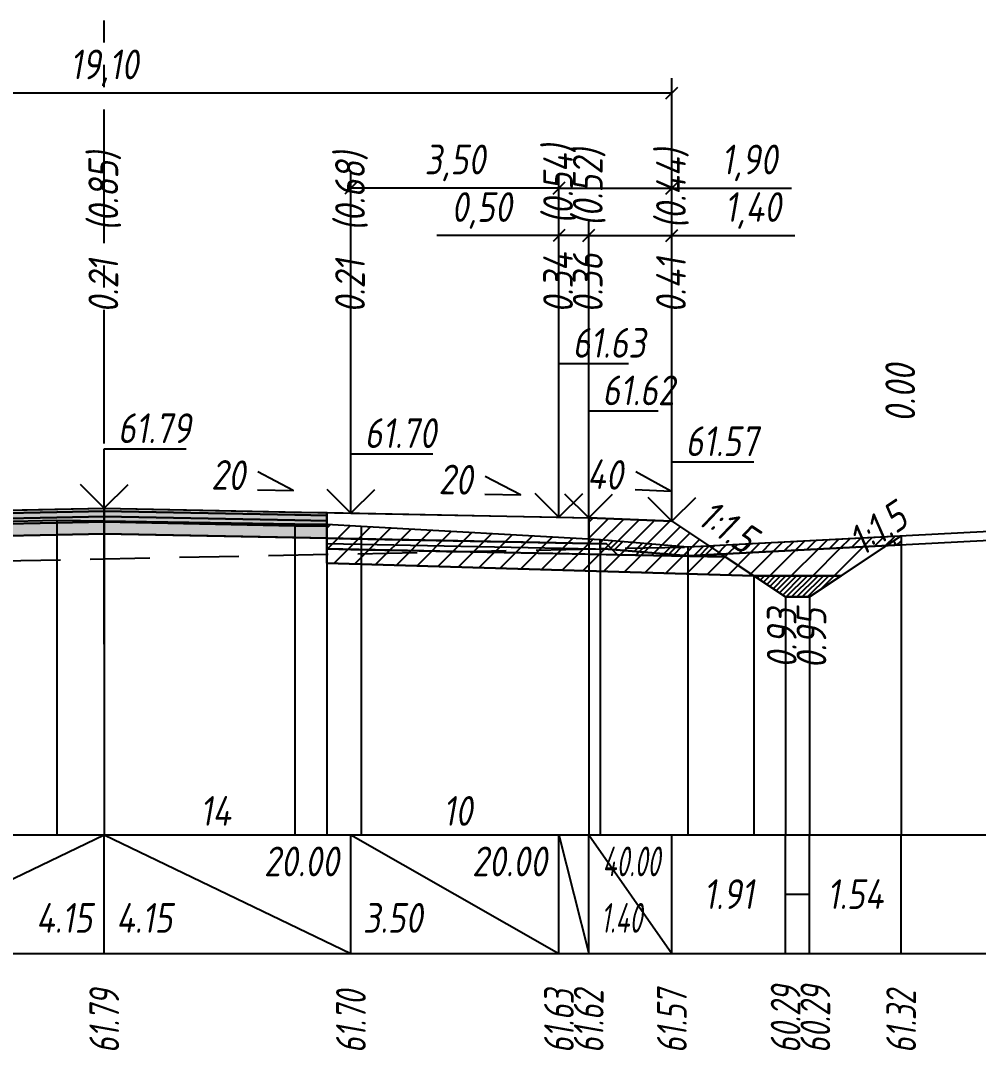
# Model space of a CAD drawing. Extents: x -717 to 1451, y -133302 to 233.
# Drawn here: x 152.1 to 232.7, y -50326.2 to -50239.5 of the extents above; entities that cross this region are included whole.
import ezdxf
from ezdxf.enums import TextEntityAlignment as Align

# ---------------------------------------------------------------- set-up
doc = ezdxf.new("R2010")
doc.units = 0
doc.linetypes.add('осевая2', pattern=[1.125, 0.75, -0.125, 0.125, -0.125])
doc.linetypes.add('штриховая', pattern=[0.75, 0.5, -0.25])
for name, color, linetype in [('Интерполированный поперечник', 2, 'Continuous'), ('Код_514', 1, 'Continuous'), ('Контур_0', 7, 'Continuous'), ('Контур_2521', 7, 'Continuous'), ('Контур_2564', 7, 'Continuous'), ('Контур_2660', 7, 'Continuous'), ('Контур_2665', 7, 'Continuous'), ('Контур_400', 7, 'Continuous'), ('Контур_508', 7, 'Continuous'), ('Контур_512', 7, 'Continuous'), ('Контур_513', 7, 'Continuous'), ('Контур_818', 7, 'Continuous'), ('Красный поперечник', 1, 'Continuous'), ('Объём_2501', 7, 'Continuous'), ('Объём_2564', 7, 'Continuous'), ('Объём_2650', 7, 'Continuous'), ('Объём_2660', 7, 'Continuous'), ('Объём_2661', 7, 'Continuous'), ('Объём_2662', 7, 'Continuous'), ('Объём_2663', 7, 'Continuous'), ('Объём_2664', 7, 'Continuous'), ('Объём_2665', 7, 'Continuous'), ('Объём_2666', 7, 'Continuous'), ('Объём_2667', 7, 'Continuous'), ('Объём_2668', 7, 'Continuous'), ('Объём_2669', 7, 'Continuous'), ('Объём_2675', 7, 'Continuous'), ('Объём_2753', 7, 'Continuous'), ('Ось', 1, 'осевая2'), ('Откосы', 7, 'Continuous'), ('Отметки покрытия', 7, 'Continuous'), ('Рабочие отметки', 7, 'Continuous'), ('Рабочие отметки доп.', 7, 'Continuous'), ('Слои выравнивания', 7, 'Continuous'), ('Таблица', 7, 'Continuous'), ('Уклоны проезжей части', 7, 'Continuous'), ('Черный поперечник', 3, 'Continuous')]:
    doc.layers.add(name, color=color, linetype=linetype)
for name, color, linetype, true_color in [('Контур_2540', 2, 'Continuous', 0xffff00), ('Контур_2560', 2, 'Continuous', 0xffff00), ('Контур_2561', 7, 'Continuous', 0xff8040), ('Контур_2562', 3, 'Continuous', 0x00ff00), ('Контур_2563', 7, 'Continuous', 0xff8000), ('Контур_2570', 7, 'Continuous', 0x80ff00), ('Контур_2725', 7, 'Continuous', 0x323232), ('Контур_2736', 4, 'Continuous', 0x00ffff), ('Контур_2737', 4, 'Continuous', 0x00ffff), ('Контур_2738', 4, 'Continuous', 0x00ffff), ('Контур_2739', 4, 'Continuous', 0x00ffff), ('Контур_2741', 4, 'Continuous', 0x00ffff), ('Контур_2742', 4, 'Continuous', 0x00ffff), ('Контур_2743', 4, 'Continuous', 0x00ffff), ('Контур_2744', 7, 'Continuous', 0xa4ffff), ('Контур_2745', 7, 'Continuous', 0xa4ffff), ('Контур_2747', 4, 'Continuous', 0x00ffff), ('Контур_2748', 4, 'Continuous', 0x00ffff), ('Контур_2749', 4, 'Continuous', 0x00ffff), ('Контур_2750', 4, 'Continuous', 0x00ffff), ('Контур_2751', 4, 'Continuous', 0x00ffff), ('Контур_2752', 4, 'Continuous', 0x00ffff), ('Контур_2760', 7, 'Continuous', 0x323232), ('Контур_2761', 7, 'Continuous', 0x323232), ('Контур_2762', 7, 'Continuous', 0x323232), ('Контур_2763', 7, 'Continuous', 0x323232), ('Контур_402', 7, 'Continuous', 0xff6464), ('Контур_703', 4, 'Continuous', 0x00ffff), ('Контур_705', 4, 'Continuous', 0x00ffff), ('Контур_707', 4, 'Continuous', 0x00ffff), ('Контур_720', 131, 'Continuous', 0xaaffff), ('Объём_2500', 7, 'Continuous', 0xc0c0c0), ('Объём_2520', 7, 'Continuous', 0x80ffff), ('Объём_2540', 2, 'Continuous', 0xffff00), ('Объём_2560', 2, 'Continuous', 0xffff00), ('Объём_2561', 7, 'Continuous', 0xff8040), ('Объём_2562', 3, 'Continuous', 0x00ff00), ('Объём_2563', 7, 'Continuous', 0xff8000), ('Объём_2570', 7, 'Continuous', 0x80ff00), ('Объём_2600', 7, 'Continuous', 0x808000), ('Объём_2620', 2, 'Continuous', 0xffff00), ('Объём_2746', 2, 'Continuous', 0xffff00)]:
    doc.layers.add(name, color=color, linetype=linetype, true_color=true_color)
doc.styles.get("Standard").update_dxf_attribs({"font": 'txt', "height": 2.5})
doc.styles.add('М', font='romand.shx', dxfattribs={"width": 0.8, "oblique": 10, "height": 2.5})
doc.dimstyles.new('ISO-25', dxfattribs={"dimtxt": 2.5, "dimasz": 2.5, "dimexe": 1.25, "dimexo": 0.625, "dimtad": 1, "dimtxsty": 'Standard', "dimcen": 2.5, "dimadec": 0, "dimazin": 0, "dimtfac": 1, "dimtmove": 0, "dimatfit": 3, "dimfxl": 1, "dimarcsym": 0})

# ---------------------------------------------------------------- blocks, each defined once
blk = doc.blocks.new('_Oblique')
at = {"color": 0, "linetype": 'ByBlock', "lineweight": -2}
blk.add_line((-0.5, -0.5), (0.5, 0.5), dxfattribs=at)
blk = doc.blocks.new('*D1194')
at = {"color": 0, "lineweight": -2, "transparency": 16777216}
for p, q in [((199.901, -50280.781), (199.901, -50256.341)), ((206.901, -50281.061), (206.901, -50256.341)), ((199.901, -50257.591), (206.901, -50257.591)), ((206.901, -50257.591), (217.253, -50257.591))]:
    blk.add_line(p, q, dxfattribs=at)
at = {"layer": 'Defpoints', "color": 0, "transparency": 16777216}
for p in [(206.901, -50257.591), (199.901, -50281.406), (206.901, -50281.686)]:
    blk.add_point(p, dxfattribs=at)
at = {"color": 0, "lineweight": -2, "transparency": 16777216, "rotation": 180}
blk.add_blockref('_Oblique', (199.901, -50257.591), dxfattribs=at)
at = {"color": 0, "lineweight": -2, "transparency": 16777216}
blk.add_blockref('_Oblique', (206.901, -50257.591), dxfattribs=at)
at = {"color": 0, "transparency": 16777216, "insert": (213.713, -50255.478), "char_height": 2.5, "width": 8.75, "attachment_point": 5, "style": 'М'}
blk.add_mtext('1,40', dxfattribs=at)
blk = doc.blocks.new('*D1196')
at = {"color": 0, "lineweight": -2, "transparency": 16777216}
for p, q in [((197.401, -50280.731), (197.401, -50256.341)), ((199.901, -50280.781), (199.901, -50256.341)), ((197.401, -50257.591), (187.138, -50257.591)), ((199.901, -50257.591), (197.401, -50257.591))]:
    blk.add_line(p, q, dxfattribs=at)
at = {"layer": 'Defpoints', "color": 0, "transparency": 16777216}
for p in [(199.901, -50257.591), (197.401, -50281.356), (199.901, -50281.406)]:
    blk.add_point(p, dxfattribs=at)
at = {"color": 0, "lineweight": -2, "transparency": 16777216, "rotation": 180}
blk.add_blockref('_Oblique', (197.401, -50257.591), dxfattribs=at)
at = {"color": 0, "lineweight": -2, "transparency": 16777216}
blk.add_blockref('_Oblique', (199.901, -50257.591), dxfattribs=at)
at = {"color": 0, "transparency": 16777216, "insert": (190.9, -50255.478), "char_height": 2.5, "width": 9.16667, "attachment_point": 5, "style": 'М'}
blk.add_mtext('0,50', dxfattribs=at)
blk = doc.blocks.new('*D1198')
at = {"color": 0, "lineweight": -2, "transparency": 16777216}
for p, q in [((179.901, -50280.381), (179.901, -50252.341)), ((197.401, -50280.731), (197.401, -50252.341)), ((197.401, -50253.591), (179.901, -50253.591))]:
    blk.add_line(p, q, dxfattribs=at)
at = {"layer": 'Defpoints', "color": 0, "transparency": 16777216}
for p in [(179.901, -50253.591), (179.901, -50281.006), (197.401, -50281.356)]:
    blk.add_point(p, dxfattribs=at)
at = {"color": 0, "lineweight": -2, "transparency": 16777216, "rotation": 180}
blk.add_blockref('_Oblique', (179.901, -50253.591), dxfattribs=at)
at = {"color": 0, "lineweight": -2, "transparency": 16777216}
blk.add_blockref('_Oblique', (197.401, -50253.591), dxfattribs=at)
at = {"color": 0, "transparency": 16777216, "insert": (188.651, -50251.478), "char_height": 2.5, "width": 9.58333, "attachment_point": 5, "style": 'М'}
blk.add_mtext('3,50', dxfattribs=at)
blk = doc.blocks.new('*D1199')
at = {"color": 0, "lineweight": -2, "transparency": 16777216}
for p, q in [((197.401, -50280.731), (197.401, -50252.341)), ((206.901, -50281.061), (206.901, -50252.341)), ((197.401, -50253.591), (206.901, -50253.591)), ((206.901, -50253.591), (216.961, -50253.591))]:
    blk.add_line(p, q, dxfattribs=at)
at = {"layer": 'Defpoints', "color": 0, "transparency": 16777216}
for p in [(197.401, -50253.591), (197.401, -50281.356), (206.901, -50281.686)]:
    blk.add_point(p, dxfattribs=at)
at = {"color": 0, "lineweight": -2, "transparency": 16777216, "rotation": 180}
blk.add_blockref('_Oblique', (197.401, -50253.591), dxfattribs=at)
at = {"color": 0, "lineweight": -2, "transparency": 16777216}
blk.add_blockref('_Oblique', (206.901, -50253.591), dxfattribs=at)
at = {"color": 0, "transparency": 16777216, "insert": (213.42, -50251.478), "char_height": 2.5, "width": 8.75, "attachment_point": 5, "style": 'М'}
blk.add_mtext('1,90', dxfattribs=at)
blk = doc.blocks.new('*D1201')
at = {"color": 0, "lineweight": -2, "transparency": 16777216}
for p, q in [((111.401, -50281.061), (111.401, -50244.341)), ((206.901, -50281.061), (206.901, -50244.341)), ((111.401, -50245.591), (206.901, -50245.591))]:
    blk.add_line(p, q, dxfattribs=at)
at = {"layer": 'Defpoints', "color": 0, "transparency": 16777216}
for p in [(206.901, -50245.591), (111.401, -50281.686), (206.901, -50281.686)]:
    blk.add_point(p, dxfattribs=at)
at = {"color": 0, "lineweight": -2, "transparency": 16777216, "rotation": 180}
blk.add_blockref('_Oblique', (111.401, -50245.591), dxfattribs=at)
at = {"color": 0, "lineweight": -2, "transparency": 16777216}
blk.add_blockref('_Oblique', (206.901, -50245.591), dxfattribs=at)
at = {"color": 0, "transparency": 16777216, "insert": (159.151, -50243.478), "char_height": 2.5, "width": 10.41667, "attachment_point": 5, "style": 'М'}
blk.add_mtext('19,10', dxfattribs=at)

msp = doc.modelspace()

# ---------------------------------------------------------------- hatches: boundary and pattern name
at = {"layer": 'Объём_2563'}
h = msp.add_hatch(dxfattribs=at)
h.set_pattern_fill('ANSI31', color=256, scale=0.3)
h.paths.add_polyline_path([(202.32, -50284.442), (201.401, -50283.524), (199.901, -50283.494), (199.901, -50281.344), (206.901, -50281.624), (211.401, -50284.624)])
at = {"layer": 'Объём_2570'}
h = msp.add_hatch(dxfattribs=at)
h.set_pattern_fill('ANSI31', color=256, scale=0.2)
h.paths.add_polyline_path([(226.186, -50283.603), (208.245, -50284.539), (200.866, -50283.924), (200.866, -50283.174), (208.245, -50283.789), (226.186, -50282.853)])
at = {"layer": 'Объём_2600'}
h = msp.add_hatch(dxfattribs=at)
h.set_pattern_fill('ANSI31', color=6, scale=0.4)
h.paths.add_polyline_path([(200.866, -50283.924), (208.245, -50284.539), (224.966, -50283.667), (221.139, -50286.218), (213.793, -50286.218), (177.863, -50285.14), (177.863, -50281.873), (180.756, -50282.047), (200.866, -50283.174)])
h = msp.add_hatch(dxfattribs=at)
h.set_pattern_fill('HONEY', color=5, scale=0.3)
h.paths.add_polyline_path([(224.966, -50283.667), (226.186, -50282.853), (226.186, -50283.603)])
at = {"layer": 'Объём_2620'}
h = msp.add_hatch(dxfattribs=at)
h.set_pattern_fill('ANSI31', color=2, scale=0.1)
h.paths.add_polyline_path([(213.793, -50286.218), (221.139, -50286.218), (218.466, -50288), (216.466, -50288)])
at = {"layer": 'Слои выравнивания'}
for color, points in [(2, [(132.988, -50281.052), (135.738, -50280.997), (138.401, -50280.944), (155.173, -50280.608), (159.151, -50280.529), (159.151, -50280.779), (155.173, -50280.858), (138.401, -50281.194), (135.738, -50281.247), (132.988, -50281.302)]), (3, [(132.988, -50281.302), (135.738, -50281.247), (138.401, -50281.194), (155.173, -50280.858), (159.151, -50280.779), (159.151, -50281.229), (155.173, -50281.308), (138.401, -50281.644), (135.738, -50281.697), (132.988, -50281.752)]), (4, [(132.988, -50281.752), (135.738, -50281.697), (138.401, -50281.644), (155.173, -50281.308), (159.151, -50281.229), (159.151, -50281.679), (155.173, -50281.758), (138.401, -50282.094), (135.738, -50282.147), (132.988, -50282.202)]), (2, [(159.151, -50280.529), (175.189, -50280.849), (177.863, -50280.903), (177.863, -50281.153), (175.189, -50281.099), (159.151, -50280.779)]), (3, [(159.151, -50280.779), (175.189, -50281.099), (177.863, -50281.153), (177.863, -50281.603), (175.189, -50281.549), (159.151, -50281.229)]), (4, [(159.151, -50281.229), (175.189, -50281.549), (177.863, -50281.603), (177.863, -50282.053), (175.189, -50281.999), (159.151, -50281.679)]), (5, [(132.988, -50282.202), (135.738, -50282.147), (138.401, -50282.094), (155.173, -50281.758), (159.151, -50281.679), (159.151, -50282.679), (155.173, -50282.758), (138.401, -50283.094), (135.738, -50283.147), (132.988, -50283.202)]), (5, [(159.151, -50281.679), (175.189, -50281.999), (177.863, -50282.053), (177.863, -50283.053), (175.189, -50282.999), (159.151, -50282.679)])]:
    msp.add_hatch(color=color, dxfattribs=at).paths.add_polyline_path(points)

# ---------------------------------------------------------------- linework, layer by layer
at = {"layer": 'Интерполированный поперечник', "linetype": 'штриховая', "ltscale": 10, "flags": 128}
msp.add_lwpolyline([(90.491, -50286.187), (208.245, -50283.789)], dxfattribs=at)
at = {"layer": 'Код_514'}
for p, q in [((138.401, -50318), (159.151, -50308)), ((159.151, -50318), (159.151, -50308)), ((159.151, -50308), (179.901, -50318)), ((179.901, -50318), (179.901, -50308)), ((179.901, -50308), (197.401, -50318)), ((197.401, -50318), (197.401, -50308)), ((197.401, -50308), (199.901, -50318)), ((199.901, -50318), (199.901, -50308)), ((199.901, -50308), (206.901, -50318)), ((206.901, -50318), (206.901, -50308)), ((216.466, -50318), (216.466, -50308)), ((218.466, -50318), (218.466, -50308)), ((226.186, -50318), (226.186, -50308)), ((216.466, -50313), (218.466, -50313))]:
    msp.add_line(p, q, dxfattribs=at)
at = {"layer": 'Контур_0', "flags": 128}
for points in [[(177.863, -50280.903), (199.901, -50281.344), (199.901, -50283.494), (177.863, -50283.053), (177.863, -50280.903), (177.863, -50280.903)], [(206.901, -50281.624), (210.012, -50283.697), (210.012, -50283.697), (210.012, -50283.697), (210.012, -50283.697), (210.012, -50283.697), (210.012, -50283.697), (210.012, -50283.697), (210.012, -50283.697), (210.012, -50283.697), (210.012, -50283.697), (210.012, -50283.697), (210.012, -50283.697), (210.012, -50283.697), (210.012, -50283.697), (216.466, -50288)], [(206.901, -50281.624), (210.012, -50283.697), (210.012, -50283.697), (210.012, -50283.697), (210.012, -50283.697), (210.012, -50283.697), (210.012, -50283.697), (210.012, -50283.697), (210.012, -50283.697), (210.012, -50283.697), (210.012, -50283.697), (210.012, -50283.697), (210.012, -50283.697), (210.012, -50283.697), (210.012, -50283.697), (216.466, -50288), (218.466, -50288), (226.186, -50282.853), (226.186, -50282.853), (226.186, -50282.853), (226.186, -50282.853), (226.186, -50282.853), (226.186, -50282.853), (226.186, -50282.853), (226.186, -50282.853), (226.186, -50282.853), (226.186, -50282.853), (226.186, -50282.853), (226.186, -50282.853), (226.186, -50282.853)], [(179.901, -50283.094), (201.401, -50283.524), (202.32, -50284.442), (177.863, -50283.953), (177.863, -50283.053), (179.901, -50283.094), (179.901, -50283.094)], [(199.901, -50283.494), (201.401, -50283.524), (202.32, -50284.442), (211.401, -50284.624)]]:
    msp.add_lwpolyline(points, dxfattribs=at)
at = {"layer": 'Контур_2521', "color": 250, "flags": 128}
msp.add_lwpolyline([(177.863, -50283.503), (201.86, -50283.983)], dxfattribs=at)
at = {"layer": 'Контур_2540', "flags": 128}
msp.add_lwpolyline([(179.901, -50283.994), (211.401, -50284.624), (213.793, -50286.218), (177.863, -50285.14), (177.863, -50283.953), (179.901, -50283.994), (179.901, -50283.994)], dxfattribs=at)
at = {"layer": 'Контур_2560', "flags": 128}
msp.add_lwpolyline([(199.901, -50281.344), (206.901, -50281.624), (206.901, -50281.624), (206.901, -50281.624)], dxfattribs=at)
at = {"layer": 'Контур_2561', "flags": 128}
msp.add_lwpolyline([(199.901, -50281.344), (199.901, -50281.344), (206.901, -50281.624), (206.901, -50281.624), (199.901, -50281.344)], dxfattribs=at)
at = {"layer": 'Контур_2562', "flags": 128}
msp.add_lwpolyline([(206.901, -50281.624), (206.901, -50281.624), (206.901, -50281.624), (206.901, -50281.624), (206.901, -50281.624)], dxfattribs=at)
at = {"layer": 'Контур_2563', "flags": 128}
msp.add_lwpolyline([(202.32, -50284.442), (201.401, -50283.524), (199.901, -50283.494), (199.901, -50281.344), (206.901, -50281.624), (211.401, -50284.624), (202.32, -50284.442), (202.32, -50284.442)], dxfattribs=at)
at = {"layer": 'Контур_2564', "flags": 128}
msp.add_lwpolyline([(199.901, -50281.344), (206.901, -50281.624)], dxfattribs=at)
at = {"layer": 'Контур_2570', "flags": 128}
msp.add_lwpolyline([(80, -50287.352), (81.923, -50287.319), (90.491, -50286.937), (90.491, -50286.937), (103.319, -50284.701), (107.798, -50283.958), (107.798, -50283.208), (110.753, -50283.108), (132.988, -50282.065), (135.738, -50281.989), (155.173, -50281.533), (159.151, -50281.593), (175.189, -50281.835), (177.863, -50281.873), (180.756, -50282.047), (200.866, -50283.174), (200.866, -50283.924), (208.245, -50284.539), (208.245, -50284.539), (243.883, -50282.679), (251.186, -50282.349)], dxfattribs=at)
at = {"layer": 'Контур_2660', "flags": 128}
msp.add_lwpolyline([(177.863, -50285.14), (213.793, -50286.218)], dxfattribs=at)
at = {"layer": 'Контур_2665', "flags": 128}
msp.add_lwpolyline([(206.901, -50281.624), (206.901, -50281.624)], dxfattribs=at)
at = {"layer": 'Контур_2725', "flags": 128}
msp.add_lwpolyline([(132.988, -50283.202), (135.738, -50283.147), (138.401, -50283.094), (155.173, -50282.758), (159.151, -50282.679), (175.189, -50282.999), (177.863, -50283.053)], dxfattribs=at)
at = {"layer": 'Контур_2736', "flags": 128}
for points in [[(206.901, -50281.624), (210.012, -50283.697)], [(210.012, -50283.697), (216.466, -50288)]]:
    msp.add_lwpolyline(points, dxfattribs=at)
at = {"layer": 'Контур_2737', "flags": 128}
msp.add_lwpolyline([(210.012, -50283.697), (210.012, -50283.697)], dxfattribs=at)
at = {"layer": 'Контур_2738', "flags": 128}
msp.add_lwpolyline([(210.012, -50283.697), (210.012, -50283.697)], dxfattribs=at)
at = {"layer": 'Контур_2739', "flags": 128}
msp.add_lwpolyline([(210.012, -50283.697), (210.012, -50283.697)], dxfattribs=at)
at = {"layer": 'Контур_2741', "flags": 128}
msp.add_lwpolyline([(226.186, -50282.853), (226.186, -50282.853)], dxfattribs=at)
at = {"layer": 'Контур_2742', "flags": 128}
msp.add_lwpolyline([(226.186, -50282.853), (226.186, -50282.853)], dxfattribs=at)
at = {"layer": 'Контур_2743', "flags": 128}
msp.add_lwpolyline([(226.186, -50282.853), (226.186, -50282.853)], dxfattribs=at)
at = {"layer": 'Контур_2744', "flags": 128}
msp.add_lwpolyline([(226.186, -50282.853), (226.186, -50282.853)], dxfattribs=at)
msp.add_lwpolyline([(226.186, -50282.853), (226.186, -50282.853)], dxfattribs=at)
msp.add_lwpolyline([(226.186, -50282.853), (226.186, -50282.853)], dxfattribs=at)
msp.add_lwpolyline([(226.186, -50282.853), (226.186, -50282.853)], dxfattribs=at)
msp.add_lwpolyline([(226.186, -50282.853), (226.186, -50282.853)], dxfattribs=at)
msp.add_lwpolyline([(226.186, -50282.853), (226.186, -50282.853)], dxfattribs=at)
at = {"layer": 'Контур_2745', "flags": 128}
msp.add_lwpolyline([(210.012, -50283.697), (210.012, -50283.697)], dxfattribs=at)
msp.add_lwpolyline([(210.012, -50283.697), (210.012, -50283.697)], dxfattribs=at)
msp.add_lwpolyline([(210.012, -50283.697), (210.012, -50283.697)], dxfattribs=at)
msp.add_lwpolyline([(210.012, -50283.697), (210.012, -50283.697)], dxfattribs=at)
msp.add_lwpolyline([(210.012, -50283.697), (210.012, -50283.697)], dxfattribs=at)
msp.add_lwpolyline([(210.012, -50283.697), (210.012, -50283.697)], dxfattribs=at)
at = {"layer": 'Контур_2747', "flags": 128}
msp.add_lwpolyline([(210.012, -50283.697), (210.012, -50283.697)], dxfattribs=at)
at = {"layer": 'Контур_2748', "flags": 128}
msp.add_lwpolyline([(210.012, -50283.697), (210.012, -50283.697)], dxfattribs=at)
at = {"layer": 'Контур_2749', "flags": 128}
msp.add_lwpolyline([(210.012, -50283.697), (210.012, -50283.697)], dxfattribs=at)
at = {"layer": 'Контур_2750', "flags": 128}
msp.add_lwpolyline([(226.186, -50282.853), (226.186, -50282.853)], dxfattribs=at)
at = {"layer": 'Контур_2751', "flags": 128}
msp.add_lwpolyline([(226.186, -50282.853), (226.186, -50282.853)], dxfattribs=at)
at = {"layer": 'Контур_2752', "flags": 128}
msp.add_lwpolyline([(226.186, -50282.853), (226.186, -50282.853)], dxfattribs=at)
at = {"layer": 'Контур_2760', "flags": 128}
msp.add_lwpolyline([(132.988, -50281.052), (135.738, -50280.997), (138.401, -50280.944), (155.173, -50280.608), (159.151, -50280.529), (175.189, -50280.849), (177.863, -50280.903)], dxfattribs=at)
at = {"layer": 'Контур_2761', "flags": 128}
msp.add_lwpolyline([(132.988, -50281.302), (135.738, -50281.247), (138.401, -50281.194), (155.173, -50280.858), (159.151, -50280.779), (175.189, -50281.099), (177.863, -50281.153)], dxfattribs=at)
at = {"layer": 'Контур_2762', "flags": 128}
msp.add_lwpolyline([(132.988, -50281.752), (135.738, -50281.697), (138.401, -50281.644), (155.173, -50281.308), (159.151, -50281.229), (175.189, -50281.549), (177.863, -50281.603)], dxfattribs=at)
at = {"layer": 'Контур_2763', "flags": 128}
msp.add_lwpolyline([(132.988, -50282.202), (135.738, -50282.147), (138.401, -50282.094), (155.173, -50281.758), (159.151, -50281.679), (175.189, -50281.999), (177.863, -50282.053)], dxfattribs=at)
at = {"layer": 'Контур_400', "flags": 128}
for points in [[(118.401, -50281.344), (120.901, -50281.294), (120.901, -50281.294), (120.901, -50281.294), (120.901, -50281.294), (120.901, -50281.294), (120.901, -50281.294), (138.401, -50280.944), (159.151, -50280.529)], [(159.151, -50280.529), (179.901, -50280.944), (197.401, -50281.294), (197.401, -50281.294), (197.401, -50281.294), (197.401, -50281.294), (197.401, -50281.294), (197.401, -50281.294), (199.901, -50281.344)]]:
    msp.add_lwpolyline(points, dxfattribs=at)
at = {"layer": 'Контур_402', "flags": 128}
msp.add_lwpolyline([(105, -50286.203), (132.988, -50285.364), (132.988, -50283.202), (159.151, -50282.679), (177.863, -50283.053), (177.863, -50285.14), (213.793, -50286.218)], dxfattribs=at)
at = {"layer": 'Контур_508', "flags": 128}
msp.add_lwpolyline([(105, -50286.203), (132.988, -50285.364), (132.988, -50283.202), (159.151, -50282.679), (177.863, -50283.053), (177.863, -50285.14), (213.793, -50286.218), (216.466, -50288), (218.466, -50288), (226.186, -50282.853)], dxfattribs=at)
at = {"layer": 'Контур_512', "flags": 128}
msp.add_lwpolyline([(177.863, -50285.14), (213.793, -50286.218), (216.466, -50288), (218.466, -50288), (226.186, -50282.853)], dxfattribs=at)
at = {"layer": 'Контур_513', "flags": 128}
msp.add_lwpolyline([(105, -50286.203), (132.988, -50285.364), (132.988, -50283.202), (159.151, -50282.679), (177.863, -50283.053), (177.863, -50285.14), (213.793, -50286.218), (216.466, -50288), (218.466, -50288), (226.186, -50282.853)], dxfattribs=at)
at = {"layer": 'Контур_703', "flags": 128}
msp.add_lwpolyline([(206.901, -50281.624), (210.012, -50283.697)], dxfattribs=at)
at = {"layer": 'Контур_705', "flags": 128}
msp.add_lwpolyline([(210.012, -50283.697), (210.012, -50283.697)], dxfattribs=at)
at = {"layer": 'Контур_707', "flags": 128}
msp.add_lwpolyline([(218.466, -50288), (226.186, -50282.853)], dxfattribs=at)
at = {"layer": 'Контур_720', "flags": 128}
msp.add_lwpolyline([(216.466, -50288), (218.466, -50288)], dxfattribs=at)
at = {"layer": 'Контур_818', "flags": 128}
msp.add_lwpolyline([(105, -50284.422), (107.798, -50283.958), (107.798, -50283.208), (110.753, -50283.108), (132.988, -50282.065), (135.738, -50281.989), (155.173, -50281.533), (159.151, -50281.593), (175.189, -50281.835), (177.863, -50281.873), (180.756, -50282.047), (200.866, -50283.174), (200.866, -50283.924), (208.245, -50284.539), (208.245, -50284.539), (226.186, -50283.603)], dxfattribs=at)
at = {"layer": 'Красный поперечник'}
for p, q in [((138.401, -50280.944), (159.151, -50280.529)), ((159.151, -50280.529), (179.901, -50280.944)), ((179.901, -50280.944), (197.401, -50281.294)), ((197.401, -50281.294), (199.901, -50281.344)), ((199.901, -50281.344), (206.901, -50281.624)), ((206.901, -50281.624), (216.466, -50288)), ((218.466, -50288), (226.186, -50282.853)), ((226.186, -50282.853), (226.186, -50308)), ((177.863, -50285.14), (177.863, -50308)), ((213.793, -50286.218), (213.793, -50308)), ((216.466, -50288), (216.466, -50308)), ((216.466, -50288), (218.466, -50288)), ((218.466, -50288), (218.466, -50308))]:
    msp.add_line(p, q, dxfattribs=at)
at = {"layer": 'Объём_2500', "flags": 128}
msp.add_lwpolyline([(177.863, -50280.903), (199.901, -50281.344), (199.901, -50283.494), (177.863, -50283.053), (177.863, -50280.903), (177.863, -50280.903)], dxfattribs=at)
at = {"layer": 'Объём_2501', "flags": 128}
for points in [[(118.401, -50281.344), (120.901, -50281.294), (120.901, -50281.294), (120.901, -50281.294), (120.901, -50281.294), (120.901, -50281.294), (120.901, -50281.294), (138.401, -50280.944), (159.151, -50280.529)], [(159.151, -50280.529), (179.901, -50280.944), (197.401, -50281.294), (197.401, -50281.294), (197.401, -50281.294), (197.401, -50281.294), (197.401, -50281.294), (197.401, -50281.294), (199.901, -50281.344)]]:
    msp.add_lwpolyline(points, dxfattribs=at)
at = {"layer": 'Объём_2520', "color": 250, "flags": 128}
msp.add_lwpolyline([(179.901, -50283.094), (201.401, -50283.524), (202.32, -50284.442), (177.863, -50283.953), (177.863, -50283.053), (179.901, -50283.094), (179.901, -50283.094)], dxfattribs=at)
at = {"layer": 'Объём_2540', "flags": 128}
msp.add_lwpolyline([(179.901, -50283.994), (211.401, -50284.624), (213.793, -50286.218), (177.863, -50285.14), (177.863, -50283.953), (179.901, -50283.994), (179.901, -50283.994)], dxfattribs=at)
at = {"layer": 'Объём_2560', "flags": 128}
msp.add_lwpolyline([(199.901, -50281.344), (206.901, -50281.624), (206.901, -50281.624), (206.901, -50281.624)], dxfattribs=at)
at = {"layer": 'Объём_2561', "flags": 128}
msp.add_lwpolyline([(199.901, -50281.344), (199.901, -50281.344), (206.901, -50281.624), (206.901, -50281.624), (199.901, -50281.344)], dxfattribs=at)
at = {"layer": 'Объём_2562', "flags": 128}
msp.add_lwpolyline([(206.901, -50281.624), (206.901, -50281.624), (206.901, -50281.624), (206.901, -50281.624), (206.901, -50281.624)], dxfattribs=at)
at = {"layer": 'Объём_2563', "color": 250, "flags": 128}
msp.add_lwpolyline([(202.32, -50284.442), (201.401, -50283.524), (199.901, -50283.494), (199.901, -50281.344), (206.901, -50281.624), (211.401, -50284.624), (202.32, -50284.442), (202.32, -50284.442)], dxfattribs=at)
at = {"layer": 'Объём_2564', "flags": 128}
msp.add_lwpolyline([(199.901, -50281.344), (206.901, -50281.624)], dxfattribs=at)
at = {"layer": 'Объём_2570', "flags": 128}
msp.add_lwpolyline([(226.186, -50283.603), (208.245, -50284.539), (200.866, -50283.924), (200.866, -50283.174), (208.245, -50283.789), (226.186, -50282.853), (226.186, -50283.603), (226.186, -50283.603)], dxfattribs=at)
at = {"layer": 'Объём_2600', "color": 5, "flags": 128}
msp.add_lwpolyline([(224.966, -50283.667), (226.186, -50282.853), (226.186, -50283.603), (224.966, -50283.667), (224.966, -50283.667)], dxfattribs=at)
at = {"layer": 'Объём_2620', "flags": 128}
msp.add_lwpolyline([(213.793, -50286.218), (221.139, -50286.218), (218.466, -50288), (216.466, -50288), (213.793, -50286.218), (213.793, -50286.218)], dxfattribs=at)
at = {"layer": 'Объём_2650', "color": 6, "flags": 128}
msp.add_lwpolyline([(200.866, -50283.924), (208.245, -50284.539), (224.966, -50283.667), (221.139, -50286.218), (213.793, -50286.218), (177.863, -50285.14), (177.863, -50281.873), (180.756, -50282.047), (200.866, -50283.174), (200.866, -50283.924), (200.866, -50283.924)], dxfattribs=at)
at = {"layer": 'Объём_2660', "flags": 128}
msp.add_lwpolyline([(177.863, -50285.14), (213.793, -50286.218)], dxfattribs=at)
at = {"layer": 'Объём_2661', "flags": 128}
msp.add_lwpolyline([(206.901, -50281.624), (210.012, -50283.697), (213.793, -50286.218)], dxfattribs=at)
at = {"layer": 'Объём_2662', "flags": 128}
msp.add_lwpolyline([(221.139, -50286.218), (226.186, -50282.853)], dxfattribs=at)
at = {"layer": 'Объём_2663', "flags": 128}
for points in [[(213.793, -50286.218), (216.466, -50288)], [(218.466, -50288), (221.139, -50286.218)]]:
    msp.add_lwpolyline(points, dxfattribs=at)
at = {"layer": 'Объём_2664', "flags": 128}
msp.add_lwpolyline([(216.466, -50288), (218.466, -50288)], dxfattribs=at)
at = {"layer": 'Объём_2665', "flags": 128}
msp.add_lwpolyline([(206.901, -50281.624), (206.901, -50281.624)], dxfattribs=at)
at = {"layer": 'Объём_2666', "flags": 128}
for points in [[(206.901, -50281.624), (210.012, -50283.697)], [(210.012, -50283.697), (213.793, -50286.218)]]:
    msp.add_lwpolyline(points, dxfattribs=at)
at = {"layer": 'Объём_2667', "flags": 128}
for points in [[(226.186, -50282.853), (226.186, -50282.853)], [(210.012, -50283.697), (210.012, -50283.697)]]:
    msp.add_lwpolyline(points, dxfattribs=at)
at = {"layer": 'Объём_2668', "flags": 128}
for points in [[(226.186, -50282.853), (226.186, -50282.853)], [(210.012, -50283.697), (210.012, -50283.697)]]:
    msp.add_lwpolyline(points, dxfattribs=at)
at = {"layer": 'Объём_2669', "flags": 128}
for points in [[(226.186, -50282.853), (226.186, -50282.853)], [(210.012, -50283.697), (210.012, -50283.697)]]:
    msp.add_lwpolyline(points, dxfattribs=at)
at = {"layer": 'Объём_2675', "flags": 128}
for points in [[(226.186, -50282.853), (226.186, -50282.853)], [(226.186, -50282.853), (226.186, -50282.853)], [(226.186, -50282.853), (226.186, -50282.853)], [(226.186, -50282.853), (226.186, -50282.853)], [(226.186, -50282.853), (226.186, -50282.853)], [(226.186, -50282.853), (226.186, -50282.853)], [(210.012, -50283.697), (210.012, -50283.697)], [(210.012, -50283.697), (210.012, -50283.697)], [(210.012, -50283.697), (210.012, -50283.697)], [(210.012, -50283.697), (210.012, -50283.697)], [(210.012, -50283.697), (210.012, -50283.697)], [(210.012, -50283.697), (210.012, -50283.697)]]:
    msp.add_lwpolyline(points, dxfattribs=at)
at = {"layer": 'Объём_2746', "flags": 128}
msp.add_lwpolyline([(211.055, -50284.393), (213.793, -50286.218), (177.863, -50285.14), (177.863, -50281.873), (180.756, -50282.047), (200.866, -50283.174), (200.866, -50283.924), (208.245, -50284.539), (211.055, -50284.393), (211.055, -50284.393)], dxfattribs=at)
at = {"layer": 'Объём_2753', "flags": 128}
msp.add_lwpolyline([(177.863, -50280.903), (177.863, -50280.903)], dxfattribs=at)
at = {"layer": 'Ось', "ltscale": 15}
msp.add_line((159.151, -50291.971), (159.151, -50239.5), dxfattribs=at)
at = {"layer": 'Откосы', "color": 1, "flags": 128}
for points in [[(172.04, -50278.969), (175.039, -50279.029), (172.07, -50277.47)], [(203.799, -50278.967), (206.797, -50279.087), (203.859, -50277.468)], [(191.165, -50279.352), (194.164, -50279.412), (191.195, -50277.852)]]:
    msp.add_lwpolyline(points, dxfattribs=at)
at = {"layer": 'Отметки покрытия', "color": 1}
for p, q in [((197.401, -50281.294), (197.401, -50268.344)), ((197.401, -50268.344), (203.251, -50268.344)), ((199.901, -50281.344), (199.901, -50272.344)), ((199.901, -50272.344), (205.751, -50272.344)), ((159.151, -50280.529), (159.151, -50275.529)), ((159.151, -50275.529), (166.051, -50275.529)), ((179.901, -50280.944), (179.901, -50275.944)), ((179.901, -50275.944), (186.801, -50275.944)), ((206.901, -50281.624), (206.901, -50276.624)), ((206.901, -50276.624), (213.801, -50276.624)), ((159.151, -50280.529), (157.151, -50278.529)), ((159.151, -50280.529), (161.151, -50278.529)), ((179.901, -50280.944), (177.901, -50278.944)), ((179.901, -50280.944), (181.901, -50278.944)), ((197.401, -50281.294), (195.401, -50279.294)), ((197.401, -50281.294), (199.401, -50279.294)), ((199.901, -50281.344), (197.901, -50279.344)), ((199.901, -50281.344), (201.901, -50279.344)), ((206.901, -50281.624), (204.901, -50279.624)), ((206.901, -50281.624), (208.901, -50279.624))]:
    msp.add_line(p, q, dxfattribs=at)
at = {"layer": 'Слои выравнивания'}
for p, q in [((159.151, -50280.529), (159.151, -50308)), ((177.863, -50280.903), (177.863, -50308)), ((199.901, -50281.344), (199.901, -50308))]:
    msp.add_line(p, q, dxfattribs=at)
at = {"layer": 'Слои выравнивания', "color": 2, "flags": 128}
for points in [[(132.988, -50281.052), (135.738, -50280.997), (138.401, -50280.944), (155.173, -50280.608), (159.151, -50280.529), (159.151, -50280.779), (155.173, -50280.858), (138.401, -50281.194), (135.738, -50281.247), (132.988, -50281.302)], [(159.151, -50280.529), (175.189, -50280.849), (177.863, -50280.903), (177.863, -50281.153), (175.189, -50281.099), (159.151, -50280.779)]]:
    msp.add_lwpolyline(points, close=True, dxfattribs=at)
at = {"layer": 'Слои выравнивания', "color": 3, "flags": 128}
for points in [[(132.988, -50281.302), (135.738, -50281.247), (138.401, -50281.194), (155.173, -50280.858), (159.151, -50280.779), (159.151, -50281.229), (155.173, -50281.308), (138.401, -50281.644), (135.738, -50281.697), (132.988, -50281.752)], [(159.151, -50280.779), (175.189, -50281.099), (177.863, -50281.153), (177.863, -50281.603), (175.189, -50281.549), (159.151, -50281.229)]]:
    msp.add_lwpolyline(points, close=True, dxfattribs=at)
at = {"layer": 'Слои выравнивания', "color": 4, "flags": 128}
for points in [[(132.988, -50281.752), (135.738, -50281.697), (138.401, -50281.644), (155.173, -50281.308), (159.151, -50281.229), (159.151, -50281.679), (155.173, -50281.758), (138.401, -50282.094), (135.738, -50282.147), (132.988, -50282.202)], [(159.151, -50281.229), (175.189, -50281.549), (177.863, -50281.603), (177.863, -50282.053), (175.189, -50281.999), (159.151, -50281.679)]]:
    msp.add_lwpolyline(points, close=True, dxfattribs=at)
at = {"layer": 'Слои выравнивания', "color": 5, "flags": 128}
for points in [[(132.988, -50282.202), (135.738, -50282.147), (138.401, -50282.094), (155.173, -50281.758), (159.151, -50281.679), (159.151, -50282.679), (155.173, -50282.758), (138.401, -50283.094), (135.738, -50283.147), (132.988, -50283.202)], [(159.151, -50281.679), (175.189, -50281.999), (177.863, -50282.053), (177.863, -50283.053), (175.189, -50282.999), (159.151, -50282.679)]]:
    msp.add_lwpolyline(points, close=True, dxfattribs=at)
at = {"layer": 'Таблица'}
for p, q in [((80, -50308), (251.186, -50308)), ((80, -50318), (251.186, -50318))]:
    msp.add_line(p, q, dxfattribs=at)
at = {"layer": 'Черный поперечник', "color": 7}
for p, q in [((155.173, -50281.533), (155.173, -50308)), ((159.151, -50281.593), (159.151, -50308)), ((175.189, -50281.835), (175.189, -50308)), ((177.863, -50281.873), (177.863, -50308)), ((180.756, -50282.047), (180.756, -50308)), ((200.866, -50283.174), (200.866, -50308)), ((208.245, -50283.789), (208.245, -50308))]:
    msp.add_line(p, q, dxfattribs=at)
at = {"layer": 'Черный поперечник', "flags": 128}
msp.add_lwpolyline([(80, -50286.602), (81.923, -50286.569), (90.491, -50286.187), (103.319, -50283.951), (107.798, -50283.208), (110.753, -50283.108), (132.988, -50282.065), (135.738, -50281.989), (155.173, -50281.533), (159.151, -50281.593), (175.189, -50281.835), (177.863, -50281.873), (180.756, -50282.047), (200.866, -50283.174), (208.245, -50283.789), (243.883, -50281.929), (251.186, -50281.599)], dxfattribs=at)

# ---------------------------------------------------------------- texts
at = {"layer": 'Код_514', "style": 'М', "oblique": 10}
for s, width, p in [('20.00', 0.8, (178.901, -50309)), ('20.00', 0.8, (196.401, -50309)), ('40.00', 0.6, (205.901, -50309))]:
    msp.add_text(s, height=2.5, dxfattribs=dict(at, width=width)).set_placement(p, align=Align.TOP_RIGHT)
at = {"layer": 'Код_514', "style": 'М', "oblique": 10, "width": 0.8}
for s, p in [('1.91', (211.683, -50313)), ('1.54', (222.326, -50313))]:
    msp.add_text(s, height=2.5, dxfattribs=at).set_placement(p, align=Align.MIDDLE_CENTER)
msp.add_text('4.15', height=2.5, dxfattribs=at).set_placement((158.151, -50317), align=Align.BOTTOM_RIGHT)
at = {"layer": 'Код_514', "style": 'М', "oblique": 10}
for s, width, p in [('4.15', 0.8, (160.151, -50317)), ('3.50', 0.8, (180.901, -50317)), ('1.40', 0.6, (200.901, -50317))]:
    msp.add_text(s, height=2.5, dxfattribs=dict(at, width=width)).set_placement(p, align=Align.BOTTOM_LEFT)
at = {"layer": 'Код_514', "style": 'М', "oblique": 10, "width": 0.7}
for s, p in [('61.79', (159.151, -50326.382)), ('61.70', (179.901, -50326.382)), ('61.63', (197.401, -50326.382)), ('61.62', (199.901, -50326.382)), ('61.57', (206.901, -50326.382)), ('60.29', (216.466, -50326.382)), ('60.29', (218.966, -50326.382)), ('61.32', (226.186, -50326.382))]:
    msp.add_text(s, height=2.5, rotation=90, dxfattribs=at).set_placement(p, align=Align.MIDDLE_LEFT)
at = {"layer": 'Отметки покрытия', "color": 1, "style": 'М', "oblique": 10, "width": 0.8}
for s, p in [('61.63', (198.542, -50268.612)), ('61.62', (201.042, -50272.612)), ('61.79', (160.292, -50275.797)), ('61.70', (181.042, -50276.212)), ('61.57', (208.042, -50276.892))]:
    msp.add_text(s, height=2.5, dxfattribs=at).set_placement(p, align=Align.BOTTOM_LEFT)
at = {"layer": 'Рабочие отметки', "color": 1, "style": 'М', "oblique": 10, "width": 0.8}
for s, p in [('0.21', (159.073, -50264.094)), ('0.21', (179.823, -50264.094)), ('0.34', (197.323, -50264.094)), ('0.36', (199.823, -50264.094)), ('0.41', (206.823, -50264.094)), ('0.00', (226.108, -50273.284))]:
    msp.add_text(s, height=2.5, rotation=90, dxfattribs=at).set_placement(p, align=Align.MIDDLE_LEFT)
for s, p in [('0.93', (216.138, -50288.931)), ('0.95', (218.638, -50288.931))]:
    msp.add_text(s, height=2.5, rotation=90, dxfattribs=at).set_placement(p, align=Align.MIDDLE_RIGHT)
at = {"layer": 'Рабочие отметки доп.', "color": 1, "style": 'М', "oblique": 10, "width": 0.8}
for s, p in [('(0.54)', (197.323, -50256.594)), ('(0.52)', (199.823, -50256.794)), ('(0.85)', (159.073, -50257.194)), ('(0.68)', (179.823, -50257.194)), ('(0.44)', (206.823, -50256.994))]:
    msp.add_text(s, height=2.5, rotation=90, dxfattribs=at).set_placement(p, align=Align.MIDDLE_LEFT)
at = {"layer": 'Слои выравнивания', "style": 'М', "oblique": 10, "width": 0.8}
for s, p in [('14', (168.507, -50308)), ('10', (188.882, -50308))]:
    msp.add_text(s, height=2.5, dxfattribs=at).set_placement(p, align=Align.BOTTOM_CENTER)
at = {"layer": 'Уклоны проезжей части', "color": 1, "style": 'М', "oblique": 10, "width": 0.8}
for s, rotation, p in [('20', 358.85423, (169.546, -50279.736)), ('20', 358.85423, (188.671, -50280.119)), ('40', 357.70938, (201.208, -50279.683)), ('1:1.5', 326.30994, (210.52, -50283.751)), ('1:1.5', 33.69007, (225.351, -50283.879))]:
    msp.add_text(s, height=2.5, rotation=rotation, dxfattribs=at).set_placement(p, align=Align.BOTTOM_CENTER)

# ---------------------------------------------------------------- dimensions: what is measured, and where the dimension line sits
at = {"color": 5}
dim = msp.add_linear_dim(base=(206.901, -50245.591), p1=(111.401, -50281.686), p2=(206.901, -50281.686), angle=180, dimstyle='ISO-25', override={"dimasz": 1, "dimlfac": 0.2, "dimzin": 0, "dimtxsty": 'М', "dimblk1": 'Oblique', "dimblk2": 'Oblique', "dimsah": 1}, dxfattribs=at)
dim.commit()
dim.dimension.update_dxf_attribs({"geometry": '*D1201', "text_midpoint": (159.151, -50243.478)})
dim = msp.add_linear_dim(base=(179.901, -50253.591), p1=(197.401, -50281.356), p2=(179.901, -50281.006), dimstyle='ISO-25', override={"dimasz": 1, "dimlfac": 0.2, "dimzin": 0, "dimtxsty": 'М', "dimblk1": 'Oblique', "dimblk2": 'Oblique', "dimsah": 1}, dxfattribs=at)
dim.commit()
dim.dimension.update_dxf_attribs({"geometry": '*D1198', "text_midpoint": (188.651, -50251.478)})
dim = msp.add_linear_dim(base=(197.401, -50253.591), p1=(206.901, -50281.686), p2=(197.401, -50281.356), dimstyle='ISO-25', override={"dimasz": 1, "dimlfac": 0.2, "dimzin": 0, "dimtxsty": 'М', "dimblk1": 'Oblique', "dimblk2": 'Oblique', "dimsah": 1}, dxfattribs=at)
dim.commit()
dim.dimension.update_dxf_attribs({"geometry": '*D1199', "text_midpoint": (213.42, -50253.591), "dimtype": 160})
for base, p1, p2, picture, middle in [((199.901, -50257.591), (197.401, -50281.356), (199.901, -50281.406), '*D1196', (190.9, -50257.591)), ((206.901, -50257.591), (199.901, -50281.406), (206.901, -50281.686), '*D1194', (213.713, -50257.591))]:
    dim = msp.add_linear_dim(base=base, p1=p1, p2=p2, angle=180, dimstyle='ISO-25', override={"dimasz": 1, "dimlfac": 0.2, "dimzin": 0, "dimtxsty": 'М', "dimblk1": 'Oblique', "dimblk2": 'Oblique', "dimsah": 1}, dxfattribs=at)
    dim.commit()
    dim.dimension.update_dxf_attribs({"geometry": picture, "text_midpoint": middle, "dimtype": 160})

doc.saveas('drawing.dxf')
